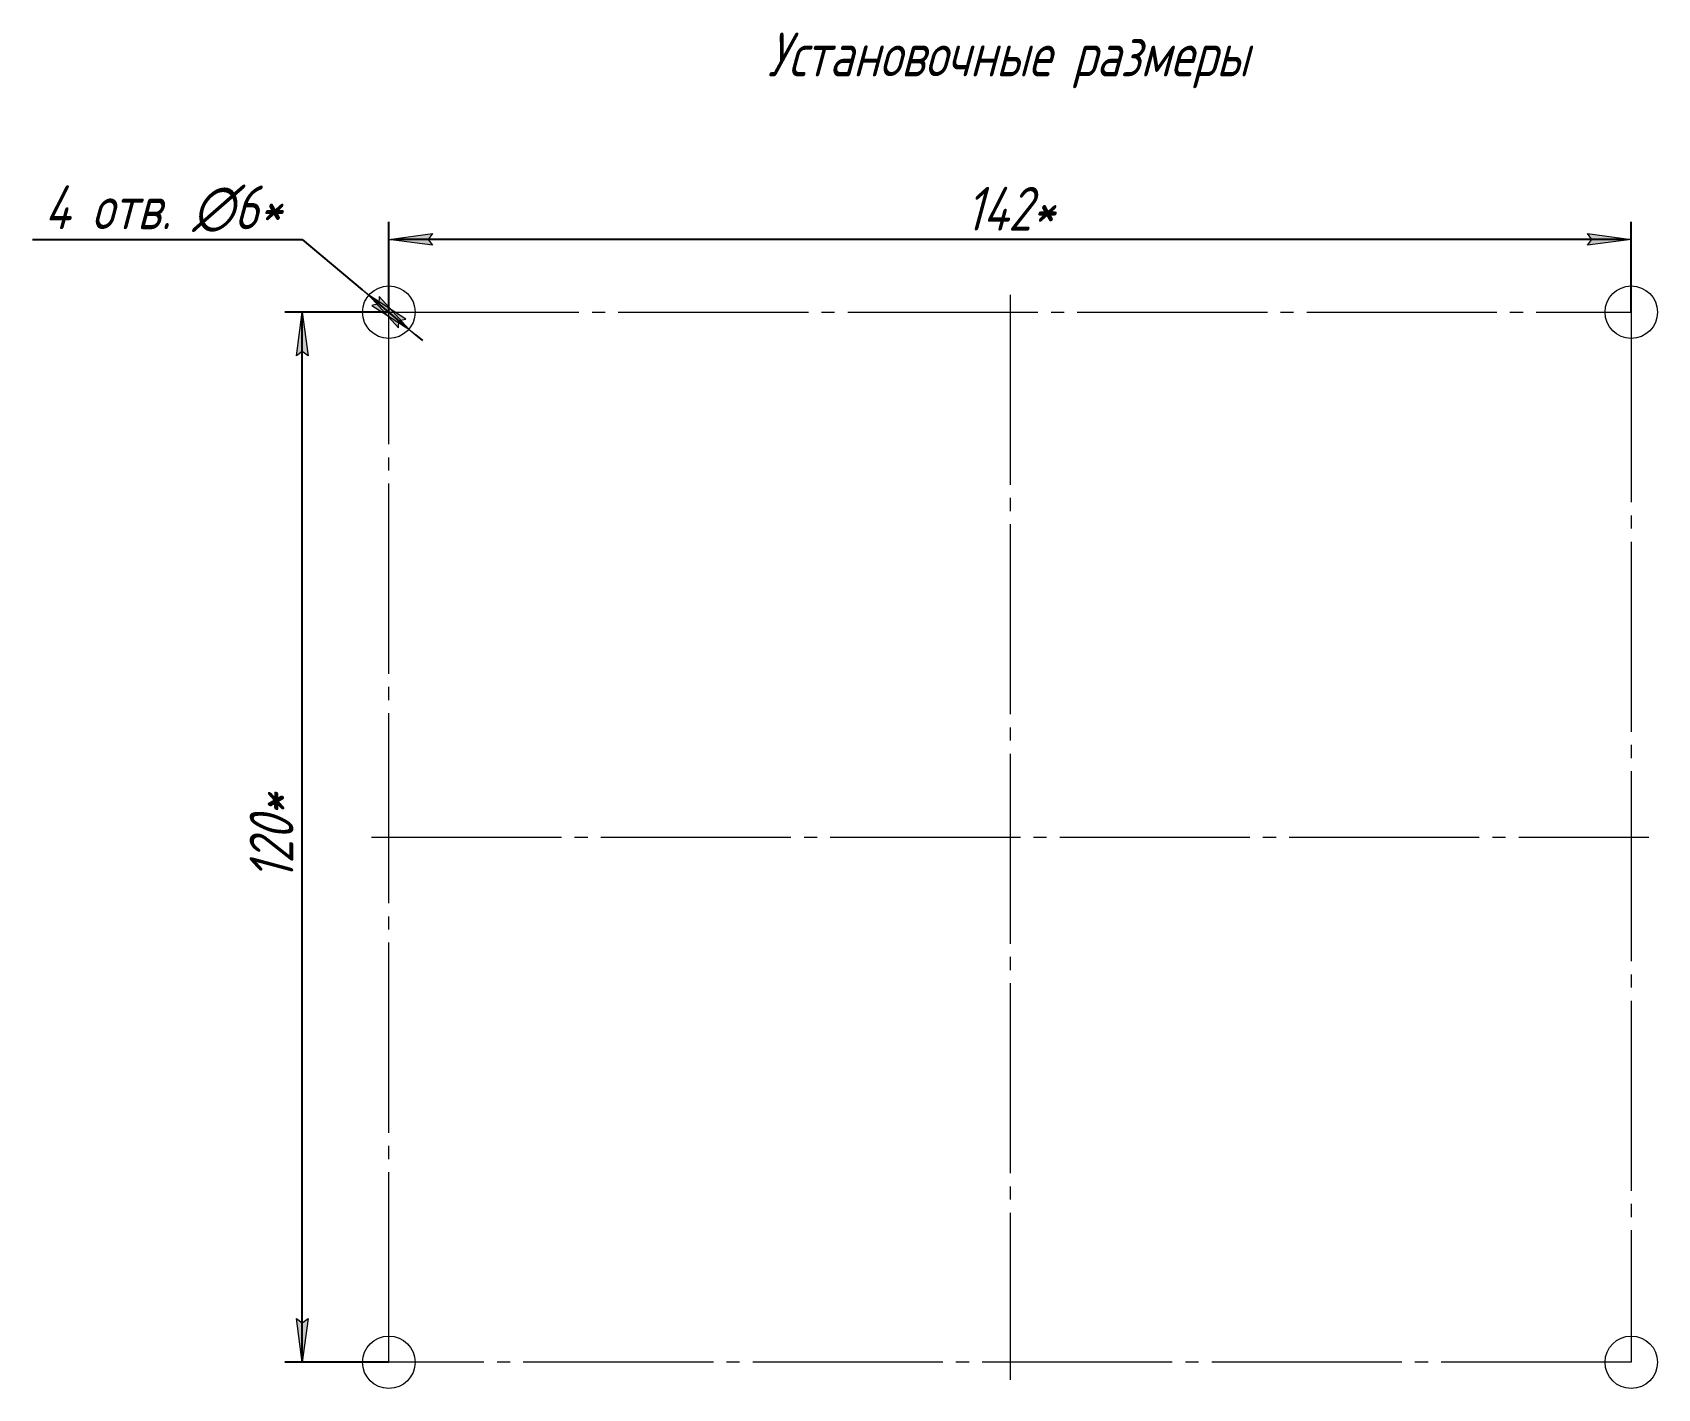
# Model space of a CAD drawing. Header units: millimetres. Extents: x -87 to 220, y -87 to 107.
# Drawn here: x 143.5 to 217.8, y 45.3 to 107.3 of the extents above; entities that cross this region are included whole.
import ezdxf

# ---------------------------------------------------------------- set-up
doc = ezdxf.new("R2010")
doc.units = ezdxf.units.MM
for name, pattern in [('K5LT32768', [0]), ('K5LT_AXLED', [26.227272, 21.727272, -1.5, 1.5, -1.5]), ('K5LT_THIN', [0])]:
    doc.linetypes.add(name, pattern=pattern)
doc.layers.add('Системный слой', color=7, linetype='Continuous')
doc.styles.add('KDIMTEXTSTYLE', font='GOST_AU.SHX', dxfattribs={"width": 0.96, "oblique": 15, "height": 5})
doc.styles.add('KTEXTSTYLE', font='GOST_AU.SHX', dxfattribs={"width": 0.96, "height": 5})
doc.dimstyles.new('KDIMSTYLE (1.00)', dxfattribs={"dimtxt": 5, "dimasz": 1, "dimexe": 2, "dimexo": 0, "dimgap": 1, "dimtad": 1, "dimtxsty": 'KDIMTEXTSTYLE', "dimsah": 1, "dimcen": 0, "dimdle": 1, "dimazin": 3, "dimtfac": 0.667, "dimtmove": 0, "dimatfit": 3, "dimtvp": 1})

# ---------------------------------------------------------------- blocks, each defined once
blk = doc.blocks.new('KDIMARROW_01')
at = {"layer": 'Системный слой'}
blk.add_hatch(color=0, dxfattribs=at).paths.add_polyline_path([(0, 0), (-5, 0.66), (-4.5, 0), (-5, -0.66)])
at = {"layer": 'Системный слой', "color": 0, "linetype": 'K5LT_THIN', "lineweight": 18}
for p, q in [((-4.5, 0), (-5, 0.66)), ((-5, 0.66), (0, 0)), ((0, 0), (-5, -0.66)), ((-5, -0.66), (-4.5, 0)), ((0, 0), (-1, 0))]:
    blk.add_line(p, q, dxfattribs=at)
blk = doc.blocks.new('*D146')
at = {"layer": 'Defpoints', "color": 0, "transparency": 16777216}
for p in [(-71, 68.32), (-71, 60), (71, 60)]:
    blk.add_point(p, dxfattribs=at)
at = {"layer": 'Системный слой', "color": 0, "lineweight": -2, "transparency": 16777216}
for p, q in [((-71, 60), (-71, 70.32)), ((71, 60), (71, 70.32)), ((70, 68.32), (-70, 68.32))]:
    blk.add_line(p, q, dxfattribs=at)
at = {"layer": 'Системный слой', "color": 0, "lineweight": -2, "transparency": 16777216, "rotation": 180}
blk.add_blockref('KDIMARROW_01', (-71, 68.32), dxfattribs=at)
at = {"layer": 'Системный слой', "color": 0, "lineweight": -2, "transparency": 16777216}
blk.add_blockref('KDIMARROW_01', (71, 68.32), dxfattribs=at)
at = {"layer": 'Системный слой', "color": 7, "transparency": 16777216, "insert": (0, 71.82), "char_height": 5, "attachment_point": 5, "style": 'KDIMTEXTSTYLE'}
blk.add_mtext('\\A1;\\H5.0;\\W0.965;\\Q15;142\\H5.0;\\W0.965;\\Q15;\\Q15;*', dxfattribs=at)
blk = doc.blocks.new('*D147')
at = {"layer": 'Defpoints', "color": 0, "transparency": 16777216}
for p in [(-80.9, 60), (-71, 60), (-71, -60)]:
    blk.add_point(p, dxfattribs=at)
at = {"layer": 'Системный слой', "color": 0, "lineweight": -2, "transparency": 16777216}
for p, q in [((-71, 60), (-82.9, 60)), ((-80.9, -59), (-80.9, 59)), ((-71, -60), (-82.9, -60))]:
    blk.add_line(p, q, dxfattribs=at)
for p, rotation in [((-80.9, 60), 90), ((-80.9, -60), 270)]:
    blk.add_blockref('KDIMARROW_01', p, dxfattribs=dict(at, rotation=rotation))
at = {"layer": 'Системный слой', "color": 7, "transparency": 16777216, "insert": (-84.41, 0), "char_height": 5, "attachment_point": 5, "rotation": 90, "style": 'KDIMTEXTSTYLE'}
blk.add_mtext('\\A1;\\H5.0;\\W0.965;\\Q15;120\\H5.0;\\W0.965;\\Q15;\\Q15;*', dxfattribs=at)
blk = doc.blocks.new('KDIMARROW_02')
at = {"layer": 'Системный слой'}
blk.add_hatch(color=0, dxfattribs=at).paths.add_polyline_path([(4.5, 0), (5, 0.66), (0, 0), (5, -0.66)])
at = {"layer": 'Системный слой', "color": 0, "linetype": 'K5LT_THIN', "lineweight": 18}
for p, q in [((0, 0), (-1, 0)), ((5, 0.66), (0, 0)), ((0, 0), (5, -0.66)), ((0, 0), (7, 0)), ((4.5, 0), (5, 0.66)), ((5, -0.66), (4.5, 0))]:
    blk.add_line(p, q, dxfattribs=at)
blk = doc.blocks.new('*D148')
at = {"layer": 'Defpoints', "color": 0, "transparency": 16777216}
for p in [(-73.3, 61.93), (-68.7, 58.07)]:
    blk.add_point(p, dxfattribs=at)
at = {"layer": 'Системный слой', "color": 0, "lineweight": -2, "transparency": 16777216}
for p, q in [((-111.73, 68.32), (-80.9, 68.32)), ((-80.9, 68.32), (-74.06, 62.57)), ((-68.7, 58.07), (-73.3, 61.93)), ((-67.94, 57.43), (-67.17, 56.78))]:
    blk.add_line(p, q, dxfattribs=at)
for p, rotation in [((-68.7, 58.07), 139.9785228945414), ((-73.3, 61.93), 319.9785228945414)]:
    blk.add_blockref('KDIMARROW_02', p, dxfattribs=dict(at, rotation=rotation))
at = {"layer": 'Системный слой', "color": 7, "transparency": 16777216, "insert": (-96.82, 71.82), "char_height": 5, "attachment_point": 5, "style": 'KDIMTEXTSTYLE'}
blk.add_mtext('\\A1;\\H5.0;\\W0.965;\\Q15;\\Q15;4 отв. \\H5.0;\\W0.965;\\Q15;∅6\\H5.0;\\W0.965;\\Q15;\\Q15;*', dxfattribs=at)
blk = doc.blocks.new('VP.161610_installation_dimensions')
at = {"layer": 'Системный слой', "color": 30, "linetype": 'K5LT_AXLED', "lineweight": 18, "true_color": 0xff8000}
for p, q in [((0, 62), (0, -62)), ((-71, 60), (71, 60)), ((-71, -60), (-71, 60)), ((71, 60), (71, -60)), ((-73, 0), (73, 0)), ((71, -60), (-71, -60))]:
    blk.add_line(p, q, dxfattribs=at)
at = {"layer": 'Системный слой', "color": 51, "linetype": 'K5LT32768', "lineweight": 9, "true_color": 0xffff52}
for centre in [(-71, 60), (71, 60), (-71, -60), (71, -60)]:
    blk.add_circle(centre, 3, dxfattribs=at)
at = {"layer": 'Системный слой', "color": 7, "insert": (-27.715, 91.95), "char_height": 2.5, "attachment_point": 1, "style": 'KTEXTSTYLE'}
blk.add_mtext('\\H3.5;\\W0.965;\\Q15;\\Q15;\\H5.00;Установочные размеры', dxfattribs=at)
at = {"layer": 'Системный слой', "color": 7}
dim = blk.add_diameter_dim_2p(p1=(-68.703, 58.071), p2=(-73.297, 61.929), dimstyle='KDIMSTYLE (1.00)', override={"dimtih": 1, "dimtoh": 1, "dimpost": '\\H5.0;\\W0.965;\\Q15;\\Q15;4 отв. \\H5.0;\\W0.965;\\Q15;∅<>\\H5.0;\\W0.965;\\Q15;\\Q15;*', "dimblk1": 'KDIMARROW_02', "dimblk2": 'KDIMARROW_02', "dimclrt": 7, "dimtmove": 1, "dimatfit": 2, "dimtolj": 1}, dxfattribs=at)
dim.commit()
dim.dimension.update_dxf_attribs({"geometry": '*D148', "text_midpoint": (-80.904, 68.317), "dimtype": 131})
dim = blk.add_linear_dim(base=(-71, 68.317), p1=(71, 60), p2=(-71, 60), dimstyle='KDIMSTYLE (1.00)', override={"dimexo": 0, "dimpost": '\\H5.0;\\W0.965;\\Q15;<>\\H5.0;\\W0.965;\\Q15;\\Q15;*', "dimblk1": 'KDIMARROW_01', "dimblk2": 'KDIMARROW_01', "dimse1": 0, "dimse2": 0, "dimclrt": 7, "dimtolj": 1}, dxfattribs=at)
dim.commit()
dim.dimension.update_dxf_attribs({"geometry": '*D146', "text_midpoint": (0, 68.317), "dimtype": 128})
dim = blk.add_linear_dim(base=(-80.904, 60), p1=(-71, -60), p2=(-71, 60), angle=90, dimstyle='KDIMSTYLE (1.00)', override={"dimexo": 0, "dimpost": '\\H5.0;\\W0.965;\\Q15;<>\\H5.0;\\W0.965;\\Q15;\\Q15;*', "dimblk1": 'KDIMARROW_01', "dimblk2": 'KDIMARROW_01', "dimse1": 0, "dimse2": 0, "dimclrt": 7, "dimtolj": 1}, dxfattribs=at)
dim.commit()
dim.dimension.update_dxf_attribs({"geometry": '*D147', "text_midpoint": (-80.904, 0), "dimtype": 128})

msp = doc.modelspace()

# ---------------------------------------------------------------- block references
at = {"xscale": 0.4, "yscale": 0.4, "zscale": 0.4}
msp.add_blockref('VP.161610_installation_dimensions', (188.209, 70.539), dxfattribs=at)

doc.saveas('drawing.dxf')
